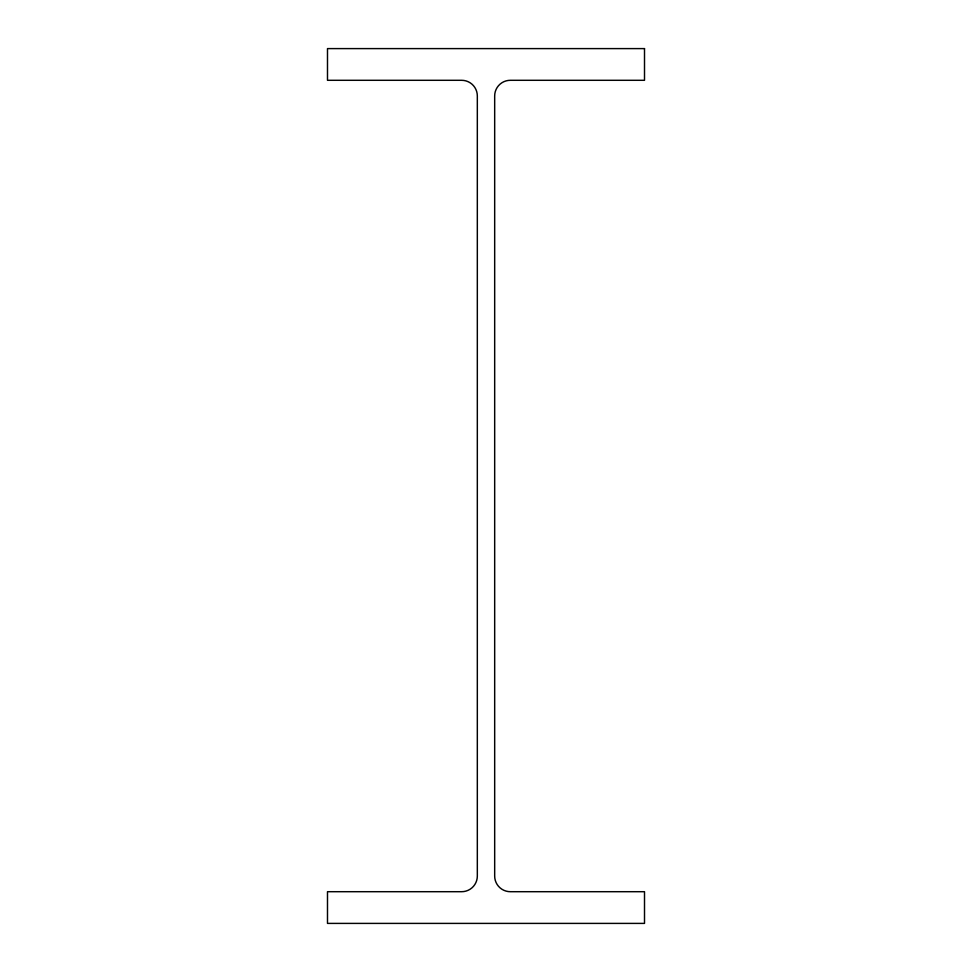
<?xml version="1.0" encoding="UTF-8"?>
<svg xmlns="http://www.w3.org/2000/svg" width="972" height="972" viewBox="0 0 972 972"><rect width="100%" height="100%" fill="white"/><g stroke="black" fill="none" stroke-linecap="round" stroke-linejoin="round"><path stroke-width="1.46" d="M644.509 48.6L327.491 48.6L327.491 80.299L461.676 80.299A15.649 15.649 0 0 1 477.325 95.949L477.325 876.051A15.649 15.649 0 0 1 461.676 891.701L327.491 891.701L327.491 923.4L644.509 923.4L644.509 891.701L510.324 891.701A15.649 15.649 0 0 1 494.675 876.051L494.675 95.949A15.649 15.649 0 0 1 510.324 80.299L644.509 80.299L644.509 48.6"/></g></svg>
